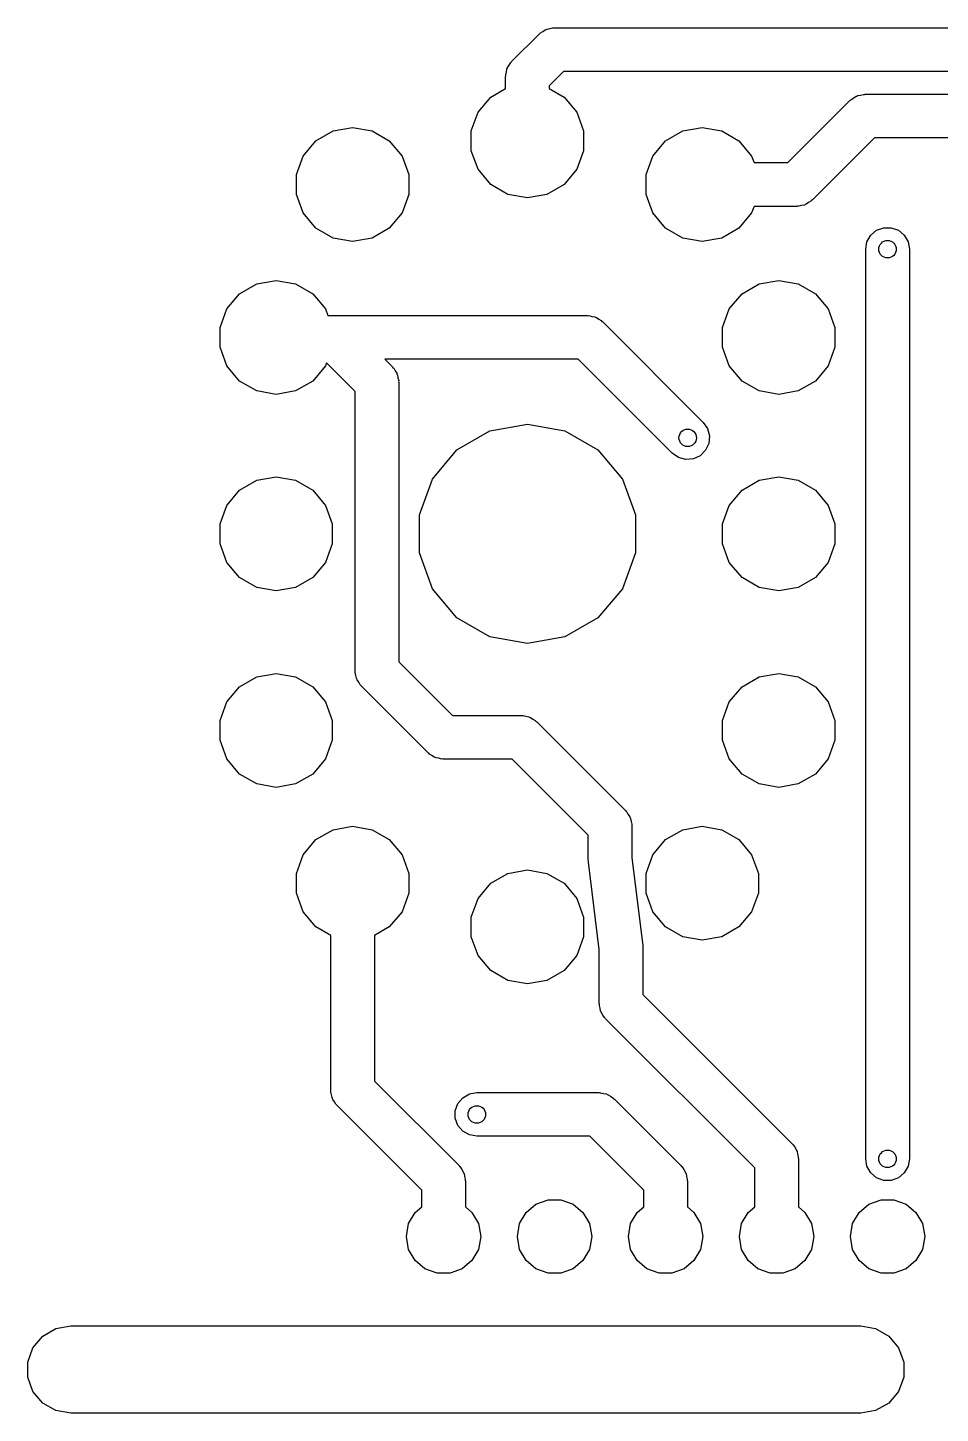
# Model space of a CAD drawing. Extents: x 135.5 to 183.1, y -141.5 to -46.5.
# Drawn here: x 135.56 to 156.45, y -78.26 to -46.54 of the extents above; entities that cross this region are included whole.
import ezdxf

# ---------------------------------------------------------------- set-up
doc = ezdxf.new("R2010")
doc.units = 0
doc.header["$MEASUREMENT"] = 0
doc.layers.add('BLACK', color=7, linetype='CONTINUOUS')

msp = doc.modelspace()

# ---------------------------------------------------------------- linework, layer by layer
at = {"layer": 'Black'}
for p, q in [((147.299, -46.653), (147.355, -46.6203)), ((147.355, -46.6203), (147.409, -46.5828)), ((147.409, -46.5828), (147.43, -46.5772)), ((147.43, -46.5772), (147.449, -46.5662)), ((147.449, -46.5662), (147.513, -46.5548)), ((147.513, -46.5548), (147.576, -46.5379)), ((147.576, -46.5379), (147.598, -46.5398)), ((147.598, -46.5398), (147.62, -46.536)), ((147.62, -46.536), (170.226, -46.536)), ((146.646, -47.3024), (147.266, -46.6824)), ((147.266, -46.6824), (147.284, -46.6698)), ((147.284, -46.6698), (147.299, -46.653)), ((146.502, -47.6124), (146.519, -47.5493)), ((146.519, -47.5493), (146.53, -47.485)), ((146.53, -47.485), (146.541, -47.4659)), ((146.541, -47.4659), (146.547, -47.4447)), ((146.547, -47.4447), (146.584, -47.3912)), ((146.584, -47.3912), (146.617, -47.3346)), ((146.617, -47.3346), (146.634, -47.3205)), ((146.634, -47.3205), (146.646, -47.3024)), ((147.827, -47.536), (147.5, -47.8631)), ((170.019, -47.536), (147.827, -47.536)), ((146.5, -47.656), (146.504, -47.6343)), ((146.5, -47.9307), (146.5, -47.656)), ((146.504, -47.6343), (146.502, -47.6124)), ((147.5, -47.8631), (147.5, -47.9307)), ((145.87, -48.4735), (146.161, -48.1263)), ((146.161, -48.1263), (146.5, -47.9307)), ((147.5, -47.9307), (147.839, -48.1263)), ((147.839, -48.1263), (148.13, -48.4735)), ((152.959, -49.626), (154.378, -48.2064)), ((154.378, -48.2064), (154.396, -48.1938)), ((154.396, -48.1938), (154.411, -48.177)), ((154.411, -48.177), (154.467, -48.1443)), ((154.467, -48.1443), (154.521, -48.1068)), ((154.521, -48.1068), (154.542, -48.1012)), ((154.542, -48.1012), (154.561, -48.0902)), ((154.561, -48.0902), (154.625, -48.0788)), ((154.625, -48.0788), (154.688, -48.0619)), ((154.688, -48.0619), (154.71, -48.0638)), ((154.71, -48.0638), (154.732, -48.06)), ((154.732, -48.06), (162.86, -48.06)), ((145.715, -48.8994), (145.87, -48.4735)), ((148.13, -48.4735), (148.285, -48.8994)), ((142.554, -48.8997), (143, -48.821)), ((143, -48.821), (143.446, -48.8997)), ((150.554, -48.8997), (151, -48.821)), ((151, -48.821), (151.446, -48.8997)), ((141.87, -49.4735), (142.161, -49.1263)), ((142.161, -49.1263), (142.554, -48.8997)), ((143.446, -48.8997), (143.839, -49.1263)), ((143.839, -49.1263), (144.13, -49.4735)), ((145.715, -49.3526), (145.715, -48.8994)), ((148.285, -48.8994), (148.285, -49.3526)), ((149.87, -49.4735), (150.161, -49.1263)), ((150.161, -49.1263), (150.554, -48.8997)), ((151.446, -48.8997), (151.839, -49.1263)), ((151.839, -49.1263), (152.13, -49.4735)), ((154.939, -49.06), (153.52, -50.4796)), ((161.653, -49.06), (154.939, -49.06)), ((141.715, -49.8994), (141.87, -49.4735)), ((144.13, -49.4735), (144.285, -49.8994)), ((145.87, -49.7785), (145.715, -49.3526)), ((148.285, -49.3526), (148.13, -49.7785)), ((149.715, -49.8994), (149.87, -49.4735)), ((152.13, -49.4735), (152.186, -49.626)), ((146.161, -50.1257), (145.87, -49.7785)), ((148.13, -49.7785), (147.839, -50.1257)), ((152.186, -49.626), (152.959, -49.626)), ((141.715, -50.3526), (141.715, -49.8994)), ((144.285, -49.8994), (144.285, -50.3526)), ((146.554, -50.3523), (146.161, -50.1257)), ((147.839, -50.1257), (147.446, -50.3523)), ((149.715, -50.3526), (149.715, -49.8994)), ((141.87, -50.7785), (141.715, -50.3526)), ((144.285, -50.3526), (144.13, -50.7785)), ((147, -50.431), (146.554, -50.3523)), ((147.446, -50.3523), (147, -50.431)), ((149.87, -50.7785), (149.715, -50.3526)), ((152.186, -50.626), (152.13, -50.7785)), ((153.166, -50.626), (152.186, -50.626)), ((153.188, -50.6222), (153.166, -50.626)), ((153.21, -50.6241), (153.188, -50.6222)), ((153.273, -50.6072), (153.21, -50.6241)), ((153.337, -50.5958), (153.273, -50.6072)), ((153.356, -50.5848), (153.337, -50.5958)), ((153.377, -50.5792), (153.356, -50.5848)), ((153.431, -50.5417), (153.377, -50.5792)), ((153.487, -50.509), (153.431, -50.5417)), ((153.502, -50.4922), (153.487, -50.509)), ((153.52, -50.4796), (153.502, -50.4922)), ((142.161, -51.1257), (141.87, -50.7785)), ((144.13, -50.7785), (143.839, -51.1257)), ((150.161, -51.1257), (149.87, -50.7785)), ((152.13, -50.7785), (151.839, -51.1257)), ((142.554, -51.3523), (142.161, -51.1257)), ((143, -51.431), (142.554, -51.3523)), ((143.446, -51.3523), (143, -51.431)), ((143.839, -51.1257), (143.446, -51.3523)), ((150.554, -51.3523), (150.161, -51.1257)), ((151, -51.431), (150.554, -51.3523)), ((151.446, -51.3523), (151, -51.431)), ((151.839, -51.1257), (151.446, -51.3523)), ((154.77, -51.437), (154.857, -51.2866)), ((154.857, -51.2866), (154.99, -51.175)), ((154.99, -51.175), (155.153, -51.1156)), ((155.153, -51.1156), (155.327, -51.1156)), ((155.327, -51.1156), (155.49, -51.175)), ((155.49, -51.175), (155.623, -51.2866)), ((155.623, -51.2866), (155.71, -51.437)), ((154.74, -51.608), (154.77, -51.437)), ((154.74, -72.436), (154.74, -51.608)), ((155.71, -51.437), (155.74, -51.608)), ((155.74, -51.608), (155.74, -72.436)), ((140.804, -52.3997), (141.25, -52.321)), ((141.25, -52.321), (141.696, -52.3997)), ((152.304, -52.3997), (152.75, -52.321)), ((152.75, -52.321), (153.196, -52.3997)), ((140.12, -52.9735), (140.411, -52.6263)), ((140.411, -52.6263), (140.804, -52.3997)), ((141.696, -52.3997), (142.089, -52.6263)), ((142.089, -52.6263), (142.38, -52.9735)), ((151.62, -52.9735), (151.911, -52.6263)), ((151.911, -52.6263), (152.304, -52.3997)), ((153.196, -52.3997), (153.589, -52.6263)), ((153.589, -52.6263), (153.88, -52.9735)), ((139.965, -53.3994), (140.12, -52.9735)), ((142.38, -52.9735), (142.436, -53.126)), ((151.465, -53.3994), (151.62, -52.9735)), ((153.88, -52.9735), (154.035, -53.3994)), ((142.436, -53.126), (142.526, -53.126)), ((142.526, -53.126), (148.368, -53.126)), ((148.368, -53.126), (148.39, -53.1298)), ((148.39, -53.1298), (148.412, -53.1279)), ((148.412, -53.1279), (148.475, -53.1448)), ((148.475, -53.1448), (148.539, -53.1562)), ((148.539, -53.1562), (148.558, -53.1672)), ((148.558, -53.1672), (148.579, -53.1728)), ((148.579, -53.1728), (148.633, -53.2103)), ((148.633, -53.2103), (148.689, -53.243)), ((148.689, -53.243), (148.704, -53.2598)), ((148.704, -53.2598), (148.722, -53.2724)), ((148.722, -53.2724), (151.022, -55.5724)), ((139.965, -53.8526), (139.965, -53.3994)), ((151.465, -53.8526), (151.465, -53.3994)), ((154.035, -53.3994), (154.035, -53.8526)), ((140.12, -54.2785), (139.965, -53.8526)), ((151.62, -54.2785), (151.465, -53.8526)), ((154.035, -53.8526), (153.88, -54.2785)), ((142.404, -54.2116), (142.38, -54.2785)), ((143.056, -54.8631), (142.404, -54.2116)), ((148.161, -54.126), (143.733, -54.126)), ((143.733, -54.126), (143.91, -54.3024)), ((150.314, -56.2796), (148.161, -54.126)), ((140.411, -54.6257), (140.12, -54.2785)), ((142.38, -54.2785), (142.089, -54.6257)), ((143.91, -54.3024), (143.922, -54.3205)), ((143.922, -54.3205), (143.939, -54.3346)), ((143.939, -54.3346), (143.972, -54.3912)), ((143.972, -54.3912), (144.009, -54.4447)), ((144.009, -54.4447), (144.015, -54.4659)), ((144.015, -54.4659), (144.026, -54.485)), ((144.026, -54.485), (144.037, -54.5493)), ((144.037, -54.5493), (144.054, -54.6124)), ((151.911, -54.6257), (151.62, -54.2785)), ((153.88, -54.2785), (153.589, -54.6257)), ((140.804, -54.8523), (140.411, -54.6257)), ((141.25, -54.931), (140.804, -54.8523)), ((141.696, -54.8523), (141.25, -54.931)), ((142.089, -54.6257), (141.696, -54.8523)), ((143.056, -61.26), (143.056, -54.8631)), ((144.054, -54.6124), (144.052, -54.6343)), ((144.052, -54.6343), (144.056, -54.656)), ((144.056, -54.656), (144.056, -61.0529)), ((152.304, -54.8523), (151.911, -54.6257)), ((152.75, -54.931), (152.304, -54.8523)), ((153.196, -54.8523), (152.75, -54.931)), ((153.589, -54.6257), (153.196, -54.8523)), ((145.387, -56.2036), (146.142, -55.7678)), ((146.142, -55.7678), (147, -55.6165)), ((147, -55.6165), (147.858, -55.7678)), ((147.858, -55.7678), (148.613, -56.2036)), ((151.022, -55.5724), (151.121, -55.7147)), ((151.121, -55.7147), (151.166, -55.8824)), ((151.151, -56.0554), (151.078, -56.2128)), ((151.166, -55.8824), (151.151, -56.0554)), ((144.827, -56.8712), (145.387, -56.2036)), ((148.613, -56.2036), (149.173, -56.8712)), ((150.457, -56.3792), (150.314, -56.2796)), ((150.624, -56.4241), (150.457, -56.3792)), ((150.797, -56.409), (150.624, -56.4241)), ((150.955, -56.3356), (150.797, -56.409)), ((151.078, -56.2128), (150.955, -56.3356)), ((140.411, -57.1263), (140.804, -56.8997)), ((140.804, -56.8997), (141.25, -56.821)), ((141.25, -56.821), (141.696, -56.8997)), ((141.696, -56.8997), (142.089, -57.1263)), ((144.529, -57.6902), (144.827, -56.8712)), ((149.173, -56.8712), (149.471, -57.6902)), ((151.911, -57.1263), (152.304, -56.8997)), ((152.304, -56.8997), (152.75, -56.821)), ((152.75, -56.821), (153.196, -56.8997)), ((153.196, -56.8997), (153.589, -57.1263)), ((140.12, -57.4735), (140.411, -57.1263)), ((142.089, -57.1263), (142.38, -57.4735)), ((151.62, -57.4735), (151.911, -57.1263)), ((153.589, -57.1263), (153.88, -57.4735)), ((139.965, -57.8994), (140.12, -57.4735)), ((142.38, -57.4735), (142.535, -57.8994)), ((144.529, -58.5618), (144.529, -57.6902)), ((149.471, -57.6902), (149.471, -58.5618)), ((151.465, -57.8994), (151.62, -57.4735)), ((153.88, -57.4735), (154.035, -57.8994)), ((139.965, -58.3526), (139.965, -57.8994)), ((142.535, -57.8994), (142.535, -58.3526)), ((151.465, -58.3526), (151.465, -57.8994)), ((154.035, -57.8994), (154.035, -58.3526)), ((140.12, -58.7785), (139.965, -58.3526)), ((142.535, -58.3526), (142.38, -58.7785)), ((151.62, -58.7785), (151.465, -58.3526)), ((154.035, -58.3526), (153.88, -58.7785)), ((144.827, -59.3808), (144.529, -58.5618)), ((149.471, -58.5618), (149.173, -59.3808)), ((140.411, -59.1257), (140.12, -58.7785)), ((142.38, -58.7785), (142.089, -59.1257)), ((151.911, -59.1257), (151.62, -58.7785)), ((153.88, -58.7785), (153.589, -59.1257)), ((140.804, -59.3523), (140.411, -59.1257)), ((142.089, -59.1257), (141.696, -59.3523)), ((152.304, -59.3523), (151.911, -59.1257)), ((153.589, -59.1257), (153.196, -59.3523)), ((141.25, -59.431), (140.804, -59.3523)), ((141.696, -59.3523), (141.25, -59.431)), ((145.387, -60.0484), (144.827, -59.3808)), ((149.173, -59.3808), (148.613, -60.0484)), ((152.75, -59.431), (152.304, -59.3523)), ((153.196, -59.3523), (152.75, -59.431)), ((146.142, -60.4842), (145.387, -60.0484)), ((148.613, -60.0484), (147.858, -60.4842)), ((147, -60.6355), (146.142, -60.4842)), ((147.858, -60.4842), (147, -60.6355)), ((144.056, -61.0529), (145.287, -62.284)), ((140.411, -61.6263), (140.804, -61.3997)), ((140.804, -61.3997), (141.25, -61.321)), ((141.25, -61.321), (141.696, -61.3997)), ((141.696, -61.3997), (142.089, -61.6263)), ((143.06, -61.2817), (143.056, -61.26)), ((143.058, -61.3036), (143.06, -61.2817)), ((143.075, -61.3667), (143.058, -61.3036)), ((143.086, -61.431), (143.075, -61.3667)), ((143.097, -61.4501), (143.086, -61.431)), ((143.103, -61.4713), (143.097, -61.4501)), ((143.14, -61.5248), (143.103, -61.4713)), ((143.173, -61.5814), (143.14, -61.5248)), ((151.911, -61.6263), (152.304, -61.3997)), ((152.304, -61.3997), (152.75, -61.321)), ((152.75, -61.321), (153.196, -61.3997)), ((153.196, -61.3997), (153.589, -61.6263)), ((140.12, -61.9735), (140.411, -61.6263)), ((142.089, -61.6263), (142.38, -61.9735)), ((143.19, -61.5955), (143.173, -61.5814)), ((143.202, -61.6136), (143.19, -61.5955)), ((144.726, -63.1376), (143.202, -61.6136)), ((151.62, -61.9735), (151.911, -61.6263)), ((153.589, -61.6263), (153.88, -61.9735)), ((139.965, -62.3994), (140.12, -61.9735)), ((142.38, -61.9735), (142.535, -62.3994)), ((151.465, -62.3994), (151.62, -61.9735)), ((153.88, -61.9735), (154.035, -62.3994)), ((139.965, -62.8526), (139.965, -62.3994)), ((142.535, -62.3994), (142.535, -62.8526)), ((145.287, -62.284), (146.858, -62.284)), ((146.858, -62.284), (146.88, -62.2878)), ((146.88, -62.2878), (146.902, -62.2859)), ((146.902, -62.2859), (146.965, -62.3028)), ((146.965, -62.3028), (147.029, -62.3142)), ((147.029, -62.3142), (147.048, -62.3252)), ((147.048, -62.3252), (147.069, -62.3308)), ((147.069, -62.3308), (147.123, -62.3683)), ((147.123, -62.3683), (147.179, -62.401)), ((147.179, -62.401), (147.194, -62.4178)), ((147.194, -62.4178), (147.212, -62.4304)), ((147.212, -62.4304), (149.244, -64.4624)), ((151.465, -62.8526), (151.465, -62.3994)), ((154.035, -62.3994), (154.035, -62.8526)), ((140.12, -63.2785), (139.965, -62.8526)), ((142.535, -62.8526), (142.38, -63.2785)), ((151.62, -63.2785), (151.465, -62.8526)), ((154.035, -62.8526), (153.88, -63.2785)), ((140.411, -63.6257), (140.12, -63.2785)), ((142.38, -63.2785), (142.089, -63.6257)), ((144.744, -63.1502), (144.726, -63.1376)), ((144.759, -63.167), (144.744, -63.1502)), ((144.815, -63.1997), (144.759, -63.167)), ((144.869, -63.2372), (144.815, -63.1997)), ((144.89, -63.2428), (144.869, -63.2372)), ((144.909, -63.2538), (144.89, -63.2428)), ((144.973, -63.2652), (144.909, -63.2538)), ((145.036, -63.2821), (144.973, -63.2652)), ((145.058, -63.2802), (145.036, -63.2821)), ((145.08, -63.284), (145.058, -63.2802)), ((146.651, -63.284), (145.08, -63.284)), ((148.39, -65.0231), (146.651, -63.284)), ((151.911, -63.6257), (151.62, -63.2785)), ((153.88, -63.2785), (153.589, -63.6257)), ((140.804, -63.8523), (140.411, -63.6257)), ((142.089, -63.6257), (141.696, -63.8523)), ((152.304, -63.8523), (151.911, -63.6257)), ((153.589, -63.6257), (153.196, -63.8523)), ((141.25, -63.931), (140.804, -63.8523)), ((141.696, -63.8523), (141.25, -63.931)), ((152.75, -63.931), (152.304, -63.8523)), ((153.196, -63.8523), (152.75, -63.931)), ((149.244, -64.4624), (149.256, -64.4805)), ((149.256, -64.4805), (149.273, -64.4946)), ((149.273, -64.4946), (149.306, -64.5512)), ((149.306, -64.5512), (149.343, -64.6047)), ((149.343, -64.6047), (149.349, -64.6259)), ((149.349, -64.6259), (149.36, -64.645)), ((149.36, -64.645), (149.371, -64.7093)), ((149.371, -64.7093), (149.388, -64.7724)), ((142.161, -65.1263), (142.554, -64.8997)), ((142.554, -64.8997), (143, -64.821)), ((143, -64.821), (143.446, -64.8997)), ((143.446, -64.8997), (143.839, -65.1263)), ((148.39, -65.578), (148.39, -65.0231)), ((149.388, -64.7724), (149.386, -64.7943)), ((149.386, -64.7943), (149.39, -64.816)), ((149.39, -64.816), (149.39, -65.5469)), ((150.161, -65.1263), (150.554, -64.8997)), ((150.554, -64.8997), (151, -64.821)), ((151, -64.821), (151.446, -64.8997)), ((151.446, -64.8997), (151.839, -65.1263)), ((141.87, -65.4735), (142.161, -65.1263)), ((143.839, -65.1263), (144.13, -65.4735)), ((149.87, -65.4735), (150.161, -65.1263)), ((151.839, -65.1263), (152.13, -65.4735)), ((141.715, -65.8994), (141.87, -65.4735)), ((144.13, -65.4735), (144.285, -65.8994)), ((148.395, -65.6088), (148.39, -65.578)), ((148.394, -65.64), (148.395, -65.6088)), ((148.644, -67.6411), (148.394, -65.64)), ((149.39, -65.5469), (149.64, -67.548)), ((149.715, -65.8994), (149.87, -65.4735)), ((152.13, -65.4735), (152.285, -65.8994)), ((141.715, -66.3526), (141.715, -65.8994)), ((144.285, -65.8994), (144.285, -66.3526)), ((146.161, -66.1263), (146.554, -65.8997)), ((146.554, -65.8997), (147, -65.821)), ((147, -65.821), (147.446, -65.8997)), ((147.446, -65.8997), (147.839, -66.1263)), ((149.715, -66.3526), (149.715, -65.8994)), ((152.285, -65.8994), (152.285, -66.3526)), ((145.87, -66.4735), (146.161, -66.1263)), ((147.839, -66.1263), (148.13, -66.4735)), ((141.87, -66.7785), (141.715, -66.3526)), ((144.285, -66.3526), (144.13, -66.7785)), ((145.715, -66.8994), (145.87, -66.4735)), ((148.13, -66.4735), (148.285, -66.8994)), ((149.87, -66.7785), (149.715, -66.3526)), ((152.285, -66.3526), (152.13, -66.7785)), ((142.161, -67.1257), (141.87, -66.7785)), ((144.13, -66.7785), (143.839, -67.1257)), ((145.715, -67.3526), (145.715, -66.8994)), ((148.285, -66.8994), (148.285, -67.3526)), ((150.161, -67.1257), (149.87, -66.7785)), ((152.13, -66.7785), (151.839, -67.1257)), ((142.5, -67.3213), (142.161, -67.1257)), ((143.839, -67.1257), (143.5, -67.3213)), ((150.554, -67.3523), (150.161, -67.1257)), ((151.839, -67.1257), (151.446, -67.3523)), ((142.5, -70.864), (142.5, -67.3213)), ((143.5, -67.3213), (143.5, -70.6569)), ((145.87, -67.7785), (145.715, -67.3526)), ((148.285, -67.3526), (148.13, -67.7785)), ((149.64, -67.548), (149.639, -67.5792)), ((151, -67.431), (150.554, -67.3523)), ((151.446, -67.3523), (151, -67.431)), ((146.161, -68.1257), (145.87, -67.7785)), ((148.13, -67.7785), (147.839, -68.1257)), ((148.644, -68.88), (148.644, -67.6411)), ((149.639, -67.5792), (149.644, -67.61)), ((149.644, -67.61), (149.644, -68.6729)), ((146.554, -68.3523), (146.161, -68.1257)), ((147.839, -68.1257), (147.446, -68.3523)), ((147, -68.431), (146.554, -68.3523)), ((147.446, -68.3523), (147, -68.431)), ((149.644, -68.6729), (153.054, -72.0824)), ((148.648, -68.9017), (148.644, -68.88)), ((148.646, -68.9236), (148.648, -68.9017)), ((148.663, -68.9867), (148.646, -68.9236)), ((148.674, -69.051), (148.663, -68.9867)), ((148.685, -69.0701), (148.674, -69.051)), ((148.691, -69.0913), (148.685, -69.0701)), ((148.728, -69.1448), (148.691, -69.0913)), ((148.761, -69.2014), (148.728, -69.1448)), ((148.778, -69.2155), (148.761, -69.2014)), ((148.79, -69.2336), (148.778, -69.2155)), ((152.2, -72.6431), (148.79, -69.2336)), ((143.5, -70.6569), (145.434, -72.5904)), ((142.504, -70.8857), (142.5, -70.864)), ((142.502, -70.9076), (142.504, -70.8857)), ((142.519, -70.9707), (142.502, -70.9076)), ((142.53, -71.035), (142.519, -70.9707)), ((142.541, -71.0541), (142.53, -71.035)), ((142.547, -71.0753), (142.541, -71.0541)), ((145.409, -71.17), (145.521, -71.037)), ((145.521, -71.037), (145.671, -70.9502)), ((145.671, -70.9502), (145.842, -70.92)), ((145.842, -70.92), (148.636, -70.92)), ((148.636, -70.92), (148.658, -70.9238)), ((148.658, -70.9238), (148.68, -70.9219)), ((148.68, -70.9219), (148.743, -70.9388)), ((148.743, -70.9388), (148.807, -70.9502)), ((148.807, -70.9502), (148.826, -70.9612)), ((148.826, -70.9612), (148.847, -70.9668)), ((148.847, -70.9668), (148.901, -71.0043)), ((148.901, -71.0043), (148.957, -71.037)), ((148.957, -71.037), (148.972, -71.0538)), ((148.972, -71.0538), (148.99, -71.0664)), ((142.584, -71.1288), (142.547, -71.0753)), ((142.617, -71.1854), (142.584, -71.1288)), ((142.634, -71.1995), (142.617, -71.1854)), ((142.646, -71.2176), (142.634, -71.1995)), ((144.58, -73.1511), (142.646, -71.2176)), ((145.35, -71.3332), (145.409, -71.17)), ((145.35, -71.5068), (145.35, -71.3332)), ((148.99, -71.0664), (150.514, -72.5904)), ((145.409, -71.67), (145.35, -71.5068)), ((145.521, -71.803), (145.409, -71.67)), ((145.671, -71.8898), (145.521, -71.803)), ((145.842, -71.92), (145.671, -71.8898)), ((148.429, -71.92), (145.842, -71.92)), ((149.66, -73.1511), (148.429, -71.92)), ((153.054, -72.0824), (153.066, -72.1005)), ((153.066, -72.1005), (153.083, -72.1146)), ((153.083, -72.1146), (153.116, -72.1712)), ((153.116, -72.1712), (153.153, -72.2247)), ((153.153, -72.2247), (153.159, -72.2459)), ((153.159, -72.2459), (153.17, -72.265)), ((153.17, -72.265), (153.181, -72.3293)), ((153.181, -72.3293), (153.198, -72.3924)), ((145.434, -72.5904), (145.446, -72.6085)), ((145.446, -72.6085), (145.463, -72.6226)), ((145.463, -72.6226), (145.496, -72.6792)), ((150.514, -72.5904), (150.526, -72.6085)), ((150.526, -72.6085), (150.543, -72.6226)), ((150.543, -72.6226), (150.576, -72.6792)), ((152.2, -73.5376), (152.2, -72.6431)), ((153.198, -72.3924), (153.196, -72.4143)), ((153.196, -72.4143), (153.2, -72.436)), ((153.2, -72.436), (153.2, -73.5376)), ((154.77, -72.607), (154.74, -72.436)), ((154.857, -72.7574), (154.77, -72.607)), ((155.71, -72.607), (155.623, -72.7574)), ((155.74, -72.436), (155.71, -72.607)), ((145.496, -72.6792), (145.533, -72.7327)), ((145.533, -72.7327), (145.539, -72.7539)), ((145.539, -72.7539), (145.55, -72.773)), ((145.55, -72.773), (145.561, -72.8373)), ((145.561, -72.8373), (145.578, -72.9004)), ((145.578, -72.9004), (145.576, -72.9223)), ((145.576, -72.9223), (145.58, -72.944)), ((145.58, -72.944), (145.58, -73.5376)), ((150.576, -72.6792), (150.613, -72.7327)), ((150.613, -72.7327), (150.619, -72.7539)), ((150.619, -72.7539), (150.63, -72.773)), ((150.63, -72.773), (150.641, -72.8373)), ((150.641, -72.8373), (150.658, -72.9004)), ((150.658, -72.9004), (150.656, -72.9223)), ((150.656, -72.9223), (150.66, -72.944)), ((150.66, -72.944), (150.66, -73.5376)), ((154.99, -72.869), (154.857, -72.7574)), ((155.153, -72.9284), (154.99, -72.869)), ((155.327, -72.9284), (155.153, -72.9284)), ((155.49, -72.869), (155.327, -72.9284)), ((155.623, -72.7574), (155.49, -72.869)), ((144.58, -73.5376), (144.58, -73.1511)), ((149.66, -73.5376), (149.66, -73.1511)), ((144.429, -73.6644), (144.58, -73.5376)), ((145.58, -73.5376), (145.731, -73.6644)), ((146.969, -73.6644), (147.195, -73.4746)), ((147.195, -73.4746), (147.472, -73.3737)), ((147.472, -73.3737), (147.768, -73.3737)), ((147.768, -73.3737), (148.045, -73.4746)), ((148.045, -73.4746), (148.271, -73.6644)), ((149.509, -73.6644), (149.66, -73.5376)), ((150.66, -73.5376), (150.811, -73.6644)), ((152.049, -73.6644), (152.2, -73.5376)), ((153.2, -73.5376), (153.351, -73.6644)), ((154.589, -73.6644), (154.815, -73.4746)), ((154.815, -73.4746), (155.092, -73.3737)), ((155.092, -73.3737), (155.388, -73.3737)), ((155.388, -73.3737), (155.665, -73.4746)), ((155.665, -73.4746), (155.891, -73.6644)), ((144.23, -74.2108), (144.281, -73.92)), ((144.281, -73.92), (144.429, -73.6644)), ((145.731, -73.6644), (145.879, -73.92)), ((145.879, -73.92), (145.93, -74.2108)), ((146.77, -74.2108), (146.821, -73.92)), ((146.821, -73.92), (146.969, -73.6644)), ((148.271, -73.6644), (148.419, -73.92)), ((148.419, -73.92), (148.47, -74.2108)), ((149.31, -74.2108), (149.361, -73.92)), ((149.361, -73.92), (149.509, -73.6644)), ((150.811, -73.6644), (150.959, -73.92)), ((150.959, -73.92), (151.01, -74.2108)), ((151.85, -74.2108), (151.901, -73.92)), ((151.901, -73.92), (152.049, -73.6644)), ((153.351, -73.6644), (153.499, -73.92)), ((153.499, -73.92), (153.55, -74.2108)), ((154.39, -74.2108), (154.441, -73.92)), ((154.441, -73.92), (154.589, -73.6644)), ((155.891, -73.6644), (156.039, -73.92)), ((156.039, -73.92), (156.09, -74.2108)), ((144.23, -74.2172), (144.23, -74.2108)), ((144.281, -74.508), (144.23, -74.2172)), ((145.93, -74.2172), (145.879, -74.508)), ((145.93, -74.2108), (145.93, -74.2172)), ((146.77, -74.2172), (146.77, -74.2108)), ((146.821, -74.508), (146.77, -74.2172)), ((148.47, -74.2172), (148.419, -74.508)), ((148.47, -74.2108), (148.47, -74.2172)), ((149.31, -74.2172), (149.31, -74.2108)), ((149.361, -74.508), (149.31, -74.2172)), ((151.01, -74.2172), (150.959, -74.508)), ((151.01, -74.2108), (151.01, -74.2172)), ((151.85, -74.2172), (151.85, -74.2108)), ((151.901, -74.508), (151.85, -74.2172)), ((153.55, -74.2172), (153.499, -74.508)), ((153.55, -74.2108), (153.55, -74.2172)), ((154.39, -74.2172), (154.39, -74.2108)), ((154.441, -74.508), (154.39, -74.2172)), ((156.09, -74.2172), (156.039, -74.508)), ((156.09, -74.2108), (156.09, -74.2172)), ((144.429, -74.7636), (144.281, -74.508)), ((145.879, -74.508), (145.731, -74.7636)), ((146.969, -74.7636), (146.821, -74.508)), ((148.419, -74.508), (148.271, -74.7636)), ((149.509, -74.7636), (149.361, -74.508)), ((150.959, -74.508), (150.811, -74.7636)), ((152.049, -74.7636), (151.901, -74.508)), ((153.499, -74.508), (153.351, -74.7636)), ((154.589, -74.7636), (154.441, -74.508)), ((156.039, -74.508), (155.891, -74.7636)), ((144.655, -74.9534), (144.429, -74.7636)), ((145.731, -74.7636), (145.505, -74.9534)), ((147.195, -74.9534), (146.969, -74.7636)), ((148.271, -74.7636), (148.045, -74.9534)), ((149.735, -74.9534), (149.509, -74.7636)), ((150.811, -74.7636), (150.585, -74.9534)), ((152.275, -74.9534), (152.049, -74.7636)), ((153.351, -74.7636), (153.125, -74.9534)), ((154.815, -74.9534), (154.589, -74.7636)), ((155.891, -74.7636), (155.665, -74.9534)), ((144.932, -75.0543), (144.655, -74.9534)), ((145.228, -75.0543), (144.932, -75.0543)), ((145.505, -74.9534), (145.228, -75.0543)), ((147.472, -75.0543), (147.195, -74.9534)), ((147.768, -75.0543), (147.472, -75.0543)), ((148.045, -74.9534), (147.768, -75.0543)), ((150.012, -75.0543), (149.735, -74.9534)), ((150.308, -75.0543), (150.012, -75.0543)), ((150.585, -74.9534), (150.308, -75.0543)), ((152.552, -75.0543), (152.275, -74.9534)), ((152.848, -75.0543), (152.552, -75.0543)), ((153.125, -74.9534), (152.848, -75.0543)), ((155.092, -75.0543), (154.815, -74.9534)), ((155.388, -75.0543), (155.092, -75.0543)), ((155.665, -74.9534), (155.388, -75.0543)), ((135.907, -76.496), (136.208, -76.3223)), ((136.208, -76.3223), (136.55, -76.262)), ((136.55, -76.262), (154.626, -76.262)), ((154.626, -76.262), (154.968, -76.3223)), ((154.968, -76.3223), (155.269, -76.496)), ((135.565, -77.0884), (135.684, -76.762)), ((135.684, -76.762), (135.907, -76.496)), ((155.269, -76.496), (155.492, -76.762)), ((155.492, -76.762), (155.611, -77.0884)), ((135.565, -77.4356), (135.565, -77.0884)), ((155.611, -77.0884), (155.611, -77.4356)), ((135.684, -77.762), (135.565, -77.4356)), ((155.611, -77.4356), (155.492, -77.762)), ((135.907, -78.028), (135.684, -77.762)), ((136.208, -78.2017), (135.907, -78.028)), ((155.269, -78.028), (154.968, -78.2017)), ((155.492, -77.762), (155.269, -78.028)), ((136.55, -78.262), (136.208, -78.2017)), ((154.626, -78.262), (136.55, -78.262)), ((154.968, -78.2017), (154.626, -78.262))]:
    msp.add_line(p, q, dxfattribs=at)
for centre in [(155.24, -51.608), (150.668, -55.926), (145.842, -71.42), (155.24, -72.436)]:
    msp.add_circle(centre, 0.2, dxfattribs=at)

doc.saveas('drawing.dxf')
